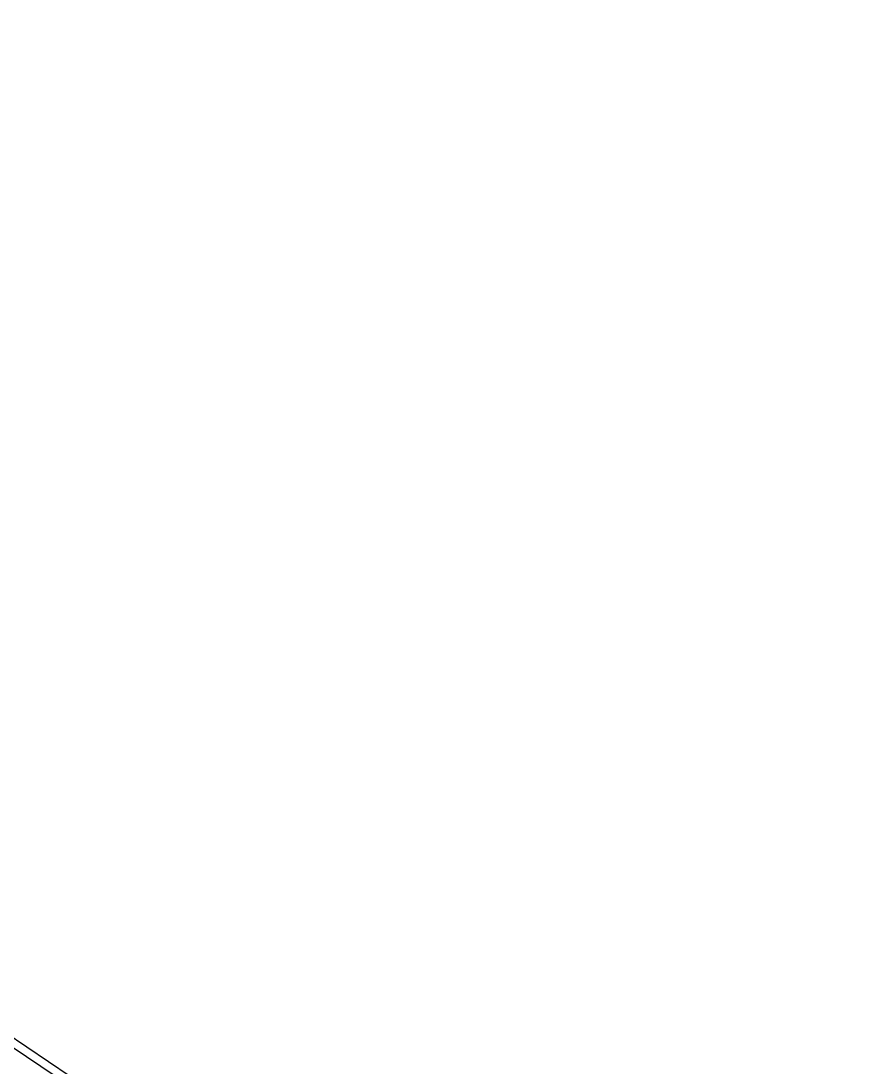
# Model space of a CAD drawing. Header units: millimetres. Extents: x -243740 to 150609, y -473655 to -165121.
# Drawn here: x 79091 to 83950, y -233949 to -227806 of the extents above; entities that cross this region are included whole.
import ezdxf

# ---------------------------------------------------------------- set-up
doc = ezdxf.new("R2010")
doc.units = ezdxf.units.MM
doc.linetypes.add('Линия сетки', pattern=[22.225, 12.7, -3.175, 3.175, -3.175])
doc.layers.add('DALLI', color=6, linetype='TRAY', lineweight=30)
doc.styles.add('ELine', font='txt.shx')
doc.linetypes.add('TRAY', pattern='A,12.119257,["_",ELine,S=4.5,R=90,X=0,Y=-1.555839],0.750382,["_",ELine,S=4.5,R=0,X=0,Y=-0.805849],1.314849,["_",ELine,S=4.5,R=0,X=0,Y=-0.805849],2.250029,["_",ELine,S=4.5,R=90,X=0,Y=-1.555839],13.565483', length=30)

# ---------------------------------------------------------------- blocks, each defined once
blk = doc.blocks.new('A$C0249faeb')
at = {"layer": 'DALLI', "color": 0, "linetype": 'Линия сетки', "lineweight": -3, "ltscale": 100}
blk.add_lwpolyline([(-41894.6, 22211.3), (-58492.2, -2395.7), (-88015.3, 17517.9), (-71417.7, 42124.8)], close=True, dxfattribs=at)

msp = doc.modelspace()

# ---------------------------------------------------------------- linework, layer by layer
at = {"layer": 'Defpoints', "color": 3, "ltscale": 100}
msp.add_lwpolyline([(55714.2, -253841.6), (72424.1, -229370.2), (101617.8, -249061.6), (84907.9, -273533)], close=True, dxfattribs=at)

# ---------------------------------------------------------------- block references
msp.add_blockref('A$C0249faeb', (143045.2, -270897.9), dxfattribs=at)

doc.saveas('drawing.dxf')
